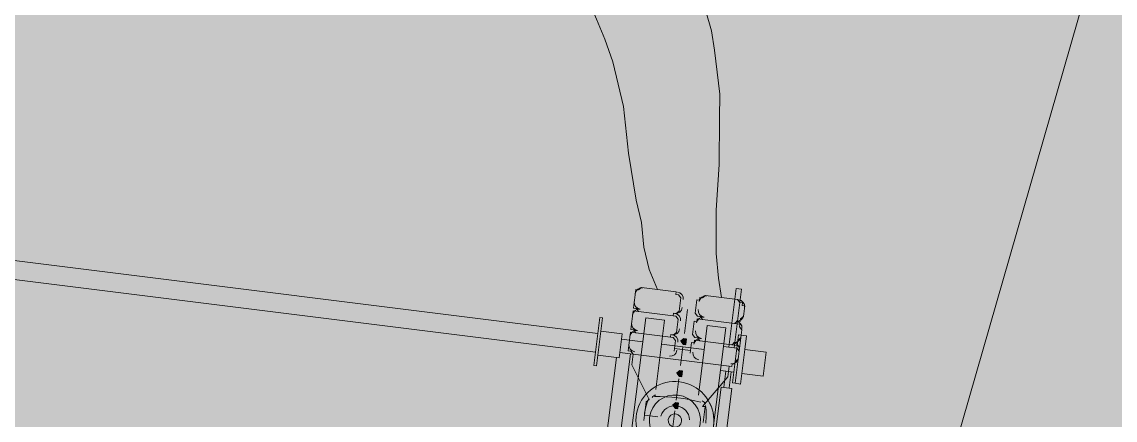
# Model space of a CAD drawing. Header units: metres. Extents: x -4 to 509425, y 7549 to 4732445.
# Drawn here: x 476029.16 to 476032.604, y 4719780.35 to 4719781.604 of the extents above; entities that cross this region are included whole.
import ezdxf

# ---------------------------------------------------------------- set-up
doc = ezdxf.new("R2010")
doc.units = ezdxf.units.M
doc.header["$LTSCALE"] = 0.01
doc.header["$MEASUREMENT"] = 0
doc.layers.get('0').update_dxf_attribs({"lineweight": 0})
doc.layers.add('_SUBESTACIÓN', color=1, linetype='Continuous')
doc.layers.add('SUBESTACION LA VID', color=253, linetype='Continuous')

# ---------------------------------------------------------------- blocks, each defined once
blk = doc.blocks.new('A$Cfff6051d')
at = {"layer": 'SUBESTACION LA VID', "transparency": 33554687}
h = blk.add_hatch(color=256, dxfattribs=at)
h.dxf.hatch_style = 2
h.paths.add_polyline_path([(476031.2524, 4719780.5962), (476031.2534, 4719780.6046), (476031.245, 4719780.6057), (476031.2356, 4719780.5983), (476031.2429, 4719780.5889), (476031.2513, 4719780.5878)])
h = blk.add_hatch(color=256, dxfattribs=at)
h.dxf.hatch_style = 2
h.paths.add_polyline_path([(476031.2397, 4719780.4954), (476031.2408, 4719780.5038), (476031.2324, 4719780.5049), (476031.2229, 4719780.4975), (476031.2303, 4719780.4881), (476031.2387, 4719780.487)])
h = blk.add_hatch(color=256, dxfattribs=at)
h.dxf.hatch_style = 2
h.paths.add_polyline_path([(476031.2271, 4719780.3946), (476031.2281, 4719780.403), (476031.2197, 4719780.4041), (476031.2103, 4719780.3967), (476031.2176, 4719780.3873), (476031.226, 4719780.3862)])
at = {"layer": 'SUBESTACION LA VID', "lineweight": 15}
for p, q in [((476027.8072, 4719781.0196), (476030.9741, 4719780.6226)), ((476027.7998, 4719780.9608), (476030.9667, 4719780.5638)), ((476031.2209, 4719780.7537), (476031.1117, 4719780.7674)), ((476031.0918, 4719780.7443), (476031.0886, 4719780.7191)), ((476031.2314, 4719780.7012), (476031.2346, 4719780.7264)), ((476031.3133, 4719780.7422), (476031.4141, 4719780.7295)), ((476031.2114, 4719780.6781), (476031.1022, 4719780.6918)), ((476031.1022, 4719780.6918), (476031.2114, 4719780.6781)), ((476031.2566, 4719780.6981), (476031.2471, 4719780.6225)), ((476031.2818, 4719780.6949), (476031.285, 4719780.7201)), ((476031.4362, 4719780.7012), (476031.433, 4719780.676)), ((476030.6735, 4719777.0681), (476031.1253, 4719780.6719)), ((476031.0833, 4719780.6771), (476031.0802, 4719780.6519)), ((476031.223, 4719780.634), (476031.2261, 4719780.6592)), ((476031.3038, 4719780.6666), (476031.4046, 4719780.6539)), ((476031.4046, 4719780.6539), (476031.3038, 4719780.6666)), ((476030.9836, 4719780.6299), (476030.9741, 4719780.5543)), ((476031.203, 4719780.6109), (476031.0938, 4719780.6246)), ((476031.0938, 4719780.6246), (476031.203, 4719780.6109)), ((476031.3773, 4719780.6403), (476031.1646, 4719778.9434)), ((476031.2734, 4719780.6277), (476031.2765, 4719780.6529)), ((476031.4277, 4719780.634), (476031.4246, 4719780.6088)), ((476031.0487, 4719780.6047), (476031.1159, 4719780.5963)), ((476031.0749, 4719780.6099), (476031.0717, 4719780.5847)), ((476031.3091, 4719780.572), (476031.1747, 4719780.5889)), ((476031.2146, 4719780.5668), (476031.2177, 4719780.592)), ((476031.2954, 4719780.5994), (476031.3962, 4719780.5867)), ((476031.3962, 4719780.5867), (476031.2954, 4719780.5994)), ((476030.8253, 4719778.5508), (476031.077, 4719780.5585)), ((476031.0434, 4719780.5627), (476031.1106, 4719780.5543)), ((476031.0854, 4719780.5574), (476031.1946, 4719780.5437)), ((476031.2156, 4719780.5752), (476031.266, 4719780.5689)), ((476031.2419, 4719780.5805), (476031.2345, 4719780.5217)), ((476031.265, 4719780.5605), (476031.2681, 4719780.5857)), ((476031.412, 4719780.5762), (476031.4025, 4719780.5006)), ((476031.4193, 4719780.5668), (476031.4162, 4719780.5416)), ((476031.4372, 4719780.573), (476031.4277, 4719780.4974)), ((476031.0329, 4719780.5469), (476030.7833, 4719778.5561)), ((476031.3038, 4719780.53), (476031.1694, 4719780.5469)), ((476031.3878, 4719780.5195), (476031.287, 4719780.5322)), ((476031.3773, 4719780.5038), (476031.371, 4719780.4534)), ((476031.3941, 4719780.5017), (476031.3878, 4719780.4513)), ((476031.2292, 4719780.4797), (476031.2208, 4719780.4125)), ((476031.163, 4719780.36), (476031.121, 4719780.3652)), ((476031.2166, 4719780.3789), (476031.2082, 4719780.3117))]:
    blk.add_line(p, q, dxfattribs=at)
for points in [[(476031.1621, 4719780.7611), (476031.1359, 4719780.8241), (476031.1191, 4719780.8945), (476031.1118, 4719780.9722), (476031.095, 4719781.0426), (476031.0709, 4719781.1906), (476031.0552, 4719781.3377), (476031.0384, 4719781.408), (476031.0217, 4719781.4784), (476030.9965, 4719781.5498), (476030.9703, 4719781.6128), (476030.944, 4719781.6758), (476030.922, 4719781.7042), (476030.9084, 4719781.7315), (476030.8863, 4719781.7598), (476030.8632, 4719781.7798), (476030.8412, 4719781.8082), (476030.8097, 4719781.8292)], [(476031.3637, 4719780.7358), (476031.3543, 4719780.7967), (476031.347, 4719780.8745), (476031.347, 4719780.9427), (476031.347, 4719781.011), (476031.3565, 4719781.1548), (476031.3576, 4719781.2997), (476031.3587, 4719781.3764), (476031.3503, 4719781.4457), (476031.342, 4719781.515), (476031.3325, 4719781.5759), (476031.3147, 4719781.6379), (476031.3011, 4719781.6652), (476031.2885, 4719781.7009), (476031.2664, 4719781.7293), (476031.2528, 4719781.7566), (476031.2307, 4719781.7849), (476031.2077, 4719781.8049)], [(476031.1117, 4719780.7674), (476031.1023, 4719780.7601), (476031.0939, 4719780.7611), (476031.0928, 4719780.7527), (476031.0918, 4719780.7443), (476031.0886, 4719780.7191), (476031.0875, 4719780.7107), (476031.0865, 4719780.7023), (476031.0949, 4719780.7013), (476031.1022, 4719780.6918), (476031.0938, 4719780.6929), (476031.0854, 4719780.6939), (476031.0844, 4719780.6855), (476031.0833, 4719780.6771), (476031.0802, 4719780.6519), (476031.0791, 4719780.6435), (476031.0781, 4719780.6351), (476031.0865, 4719780.6341), (476031.0938, 4719780.6246), (476031.0854, 4719780.6257), (476031.077, 4719780.6267), (476031.076, 4719780.6183), (476031.0749, 4719780.6099), (476031.0717, 4719780.5847), (476031.0707, 4719780.5763), (476031.0696, 4719780.5679), (476031.078, 4719780.5669), (476031.0854, 4719780.5574), (476031.0812, 4719780.5238), (476031.1357, 4719780.4146), (476031.1263, 4719780.4072), (476031.1242, 4719780.3904), (476031.1231, 4719780.382), (476031.121, 4719780.3652), (476031.1189, 4719780.3484)], [(476031.3058, 4719780.3421), (476031.3069, 4719780.3505), (476031.309, 4719780.3673), (476031.31, 4719780.3757), (476031.3111, 4719780.3841), (476031.3121, 4719780.3925), (476031.3037, 4719780.3935), (476031.3836, 4719780.4859), (476031.3878, 4719780.5195), (476031.3962, 4719780.5185), (476031.3973, 4719780.5269), (476031.4057, 4719780.5258), (476031.4067, 4719780.5342), (476031.4162, 4719780.5416), (476031.4193, 4719780.5668), (476031.412, 4719780.5762), (476031.413, 4719780.5846), (476031.4046, 4719780.5857), (476031.3962, 4719780.5867), (476031.4057, 4719780.5941), (476031.4141, 4719780.593), (476031.4151, 4719780.6014), (476031.4246, 4719780.6088), (476031.4277, 4719780.634), (476031.4204, 4719780.6434), (476031.4215, 4719780.6518), (476031.4131, 4719780.6529), (476031.4046, 4719780.6539), (476031.4141, 4719780.6613), (476031.4225, 4719780.6602), (476031.4236, 4719780.6686), (476031.433, 4719780.676), (476031.4362, 4719780.7012), (476031.4372, 4719780.7096), (476031.4288, 4719780.7106), (476031.4299, 4719780.719), (476031.4215, 4719780.7201), (476031.4141, 4719780.7295), (476031.3133, 4719780.7422), (476031.3039, 4719780.7348), (476031.2955, 4719780.7359), (476031.2944, 4719780.7275), (476031.286, 4719780.7285), (476031.285, 4719780.7201), (476031.2818, 4719780.6949), (476031.2807, 4719780.6865), (476031.2881, 4719780.6771), (476031.2965, 4719780.676), (476031.3038, 4719780.6666), (476031.2954, 4719780.6676), (476031.287, 4719780.6687), (476031.286, 4719780.6603), (476031.2776, 4719780.6613), (476031.2765, 4719780.6529), (476031.2734, 4719780.6277), (476031.2723, 4719780.6193), (476031.2797, 4719780.6099), (476031.2881, 4719780.6088), (476031.2954, 4719780.5994), (476031.287, 4719780.6004), (476031.2786, 4719780.6015), (476031.2776, 4719780.5931), (476031.2692, 4719780.5941), (476031.2681, 4719780.5857), (476031.266, 4719780.5689), (476031.2156, 4719780.5752), (476031.2177, 4719780.592), (476031.2188, 4719780.6004), (476031.2114, 4719780.6099), (476031.203, 4719780.6109), (476031.2041, 4719780.6193), (476031.2125, 4719780.6183), (476031.2219, 4719780.6256), (476031.223, 4719780.634), (476031.2261, 4719780.6592), (476031.2272, 4719780.6676), (476031.2198, 4719780.6771), (476031.2114, 4719780.6781), (476031.2125, 4719780.6865), (476031.2209, 4719780.6855), (476031.2303, 4719780.6928), (476031.2314, 4719780.7012), (476031.2346, 4719780.7264), (476031.2356, 4719780.7348), (476031.2283, 4719780.7443), (476031.2199, 4719780.7453), (476031.2209, 4719780.7537), (476031.1117, 4719780.7674)], [(476031.4036, 4719780.5773), (476031.4267, 4719780.7621), (476031.4099, 4719780.7642), (476031.3868, 4719780.5794)], [(476030.9699, 4719780.5207), (476030.9741, 4719780.5543), (476031.0413, 4719780.5459), (476031.0508, 4719780.6215), (476030.9836, 4719780.6299), (476030.9888, 4719780.6719), (476030.9804, 4719780.673), (476030.9615, 4719780.5218), (476030.9699, 4719780.5207)], [(476031.1568, 4719780.4461), (476031.1841, 4719780.6645), (476031.1253, 4719780.6719)], [(476031.2912, 4719780.4292), (476031.3185, 4719780.6476), (476031.3773, 4719780.6403)], [(476031.37, 4719780.5815), (476031.412, 4719780.5762), (476031.4172, 4719780.6182), (476031.4256, 4719780.6172), (476031.4067, 4719780.466), (476031.3983, 4719780.467), (476031.4025, 4719780.5006), (476031.3605, 4719780.5059)], [(476031.4235, 4719780.4638), (476031.4277, 4719780.4974), (476031.4949, 4719780.489), (476031.5044, 4719780.5646), (476031.4372, 4719780.573), (476031.4424, 4719780.615), (476031.4256, 4719780.6172), (476031.4067, 4719780.466), (476031.4235, 4719780.4638)], [(476031.0854, 4719780.5574), (476031.0812, 4719780.5238), (476031.1357, 4719780.4146)], [(476031.3878, 4719780.5195), (476031.3836, 4719780.4859), (476031.3037, 4719780.3935)], [(476031.214, 4719778.9969), (476031.3962, 4719780.4502), (476031.3626, 4719780.4544), (476031.1804, 4719779.0012)]]:
    blk.add_lwpolyline(points, dxfattribs=at)
at = {"layer": 'SUBESTACION LA VID'}
for points in [[(476031.2524, 4719780.5962), (476031.2534, 4719780.6046), (476031.245, 4719780.6057), (476031.2356, 4719780.5983), (476031.2429, 4719780.5889), (476031.2513, 4719780.5878)], [(476031.2397, 4719780.4954), (476031.2408, 4719780.5038), (476031.2324, 4719780.5049), (476031.2229, 4719780.4975), (476031.2303, 4719780.4881), (476031.2387, 4719780.487)], [(476031.2271, 4719780.3946), (476031.2281, 4719780.403), (476031.2197, 4719780.4041), (476031.2103, 4719780.3967), (476031.2176, 4719780.3873), (476031.226, 4719780.3862)]]:
    blk.add_lwpolyline(points, close=True, dxfattribs=at)
at = {"layer": 'SUBESTACION LA VID', "lineweight": 0}
for points in [[(476031.2524, 4719780.5962), (476031.2534, 4719780.6046), (476031.245, 4719780.6057), (476031.2356, 4719780.5983), (476031.2429, 4719780.5889), (476031.2513, 4719780.5878)], [(476031.2397, 4719780.4954), (476031.2408, 4719780.5038), (476031.2324, 4719780.5049), (476031.2229, 4719780.4975), (476031.2303, 4719780.4881), (476031.2387, 4719780.487)], [(476031.2271, 4719780.3946), (476031.2281, 4719780.403), (476031.2197, 4719780.4041), (476031.2103, 4719780.3967), (476031.2176, 4719780.3873), (476031.226, 4719780.3862)]]:
    blk.add_lwpolyline(points, close=True, dxfattribs=at)
at = {"layer": 'SUBESTACION LA VID', "lineweight": 15}
for points in [[(476031.1159, 4719780.7669), (476031.1043, 4719780.7684), (476031.0937, 4719780.7601), (476031.0923, 4719780.7485)], [(476031.2435, 4719780.7296), (476031.2449, 4719780.7412), (476031.2367, 4719780.7518), (476031.2251, 4719780.7532)], [(476031.3175, 4719780.7416), (476031.3059, 4719780.7431), (476031.2953, 4719780.7349), (476031.2939, 4719780.7233)], [(476031.4367, 4719780.7054), (476031.4382, 4719780.717), (476031.4299, 4719780.7275), (476031.4183, 4719780.729)], [(476031.1075, 4719780.6997), (476031.0959, 4719780.7012), (476031.0853, 4719780.6929), (476031.0839, 4719780.6813)], [(476031.0891, 4719780.7233), (476031.0877, 4719780.7117), (476031.0959, 4719780.7012), (476031.1075, 4719780.6997)], [(476031.2167, 4719780.686), (476031.2283, 4719780.6846), (476031.2389, 4719780.6928), (476031.2403, 4719780.7044)], [(476031.2907, 4719780.6981), (476031.2893, 4719780.6865), (476031.2975, 4719780.6759), (476031.3091, 4719780.6744)], [(476031.2351, 4719780.6624), (476031.2365, 4719780.674), (476031.2283, 4719780.6846), (476031.2167, 4719780.686)], [(476031.3091, 4719780.6744), (476031.2975, 4719780.6759), (476031.2869, 4719780.6676), (476031.2855, 4719780.6561)], [(476031.4099, 4719780.6618), (476031.4215, 4719780.6603), (476031.4321, 4719780.6686), (476031.4335, 4719780.6802)], [(476031.4283, 4719780.6382), (476031.4297, 4719780.6497), (476031.4215, 4719780.6603), (476031.4099, 4719780.6618)], [(476031.0991, 4719780.6325), (476031.0875, 4719780.634), (476031.0769, 4719780.6257), (476031.0754, 4719780.6141)], [(476031.0807, 4719780.6561), (476031.0792, 4719780.6445), (476031.0875, 4719780.634), (476031.0991, 4719780.6325)], [(476031.2083, 4719780.6188), (476031.2199, 4719780.6174), (476031.2304, 4719780.6256), (476031.2319, 4719780.6372)], [(476031.2823, 4719780.6309), (476031.2808, 4719780.6193), (476031.2891, 4719780.6087), (476031.3007, 4719780.6072)], [(476031.0723, 4719780.5889), (476031.0708, 4719780.5773), (476031.079, 4719780.5668), (476031.0906, 4719780.5653)], [(476031.2266, 4719780.5952), (476031.2281, 4719780.6068), (476031.2199, 4719780.6174), (476031.2083, 4719780.6188)], [(476031.3007, 4719780.6072), (476031.2891, 4719780.6087), (476031.2785, 4719780.6004), (476031.277, 4719780.5889)], [(476031.4015, 4719780.5946), (476031.4131, 4719780.5931), (476031.4237, 4719780.6014), (476031.4251, 4719780.613)], [(476031.4198, 4719780.571), (476031.4213, 4719780.5825), (476031.4131, 4719780.5931), (476031.4015, 4719780.5946)], [(476031.1998, 4719780.5516), (476031.2114, 4719780.5502), (476031.222, 4719780.5584), (476031.2235, 4719780.57)], [(476031.2739, 4719780.5637), (476031.2724, 4719780.5521), (476031.2807, 4719780.5415), (476031.2923, 4719780.54)], [(476031.3931, 4719780.5274), (476031.4046, 4719780.5259), (476031.4152, 4719780.5342), (476031.4167, 4719780.5458)], [(476031.1354, 4719780.4181), (476031.1277, 4719780.4013), (476031.1228, 4719780.3833), (476031.121, 4719780.3649)], [(476031.1572, 4719780.4289), (476031.1522, 4719780.4288), (476031.1478, 4719780.4259), (476031.1457, 4719780.4215)], [(476031.2983, 4719780.4063), (476031.2508, 4719780.4189), (476031.2017, 4719780.425), (476031.1525, 4719780.4246)], [(476031.3126, 4719780.4006), (476031.3117, 4719780.4054), (476031.3081, 4719780.4093), (476031.3033, 4719780.4105)], [(476031.3141, 4719780.3407), (476031.3169, 4719780.359), (476031.3166, 4719780.3776), (476031.3133, 4719780.3958)]]:
    blk.add_open_spline(points, degree=3, dxfattribs=at)
for points, knots in [([(476031.238, 4719780.228), (476031.2979, 4719780.2383), (476031.3412, 4719780.291), (476031.3398, 4719780.3518), (476031.3384, 4719780.4126), (476031.2927, 4719780.4632), (476031.2324, 4719780.4707), (476031.172, 4719780.4783), (476031.1153, 4719780.4406), (476031.0989, 4719780.382), (476031.0825, 4719780.3234), (476031.1115, 4719780.2617), (476031.167, 4719780.2369)], [0, 0, 0, 0, 1, 1, 1, 2, 2, 2, 3, 3, 3, 4, 4, 4, 4]), ([(476031.2969, 4719780.3389), (476031.3024, 4719780.383), (476031.2712, 4719780.4232), (476031.2271, 4719780.4287), (476031.183, 4719780.4343), (476031.1428, 4719780.403), (476031.1373, 4719780.3589), (476031.1318, 4719780.3149), (476031.163, 4719780.2747), (476031.2071, 4719780.2691), (476031.2512, 4719780.2636), (476031.2914, 4719780.2948), (476031.2969, 4719780.3389)], [0, 0, 0, 0, 1, 1, 1, 2, 2, 2, 3, 3, 3, 4, 4, 4, 4]), ([(476031.238, 4719780.228), (476031.2787, 4719780.235), (476031.3132, 4719780.2621), (476031.3297, 4719780.3), (476031.3462, 4719780.3379), (476031.3425, 4719780.3816), (476031.3198, 4719780.4161)], [0, 0, 0, 0, 1, 1, 1, 2, 2, 2, 2]), ([(476031.2636, 4719780.3514), (476031.2624, 4719780.3739), (476031.2452, 4719780.3923), (476031.2229, 4719780.3951), (476031.2005, 4719780.3979), (476031.1794, 4719780.3843), (476031.1727, 4719780.3628)], [0, 0, 0, 0, 1, 1, 1, 2, 2, 2, 2]), ([(476031.2381, 4719780.3463), (476031.2396, 4719780.3579), (476031.2313, 4719780.3685), (476031.2197, 4719780.3699), (476031.2081, 4719780.3714), (476031.1976, 4719780.3632), (476031.1961, 4719780.3516), (476031.1946, 4719780.34), (476031.2029, 4719780.3294), (476031.2145, 4719780.3279), (476031.2261, 4719780.3265), (476031.2366, 4719780.3347), (476031.2381, 4719780.3463)], [0, 0, 0, 0, 1, 1, 1, 2, 2, 2, 3, 3, 3, 4, 4, 4, 4])]:
    blk.add_open_spline(points, degree=3, knots=knots, dxfattribs=at)

msp = doc.modelspace()

# ---------------------------------------------------------------- hatches: boundary and pattern name
at = {"layer": '_SUBESTACIÓN', "transparency": 33554559}
h = msp.add_hatch(color=1, dxfattribs=at)
h.dxf.hatch_style = 1
h.paths.add_polyline_path([(475968.6399, 4719805.825), (476089.9386, 4719790.615), (476078.1686, 4719696.74), (475956.8686, 4719711.9502)])

# ---------------------------------------------------------------- linework, layer by layer
at = {"color": 252, "linetype": 'Continuous'}
msp.add_line((476054.7468, 4719858.8969), (476030.9119, 4719776.143), dxfattribs=at)

# ---------------------------------------------------------------- block references
at = {"linetype": 'Continuous'}
msp.add_blockref('A$Cfff6051d', (0, 0), dxfattribs=at)

doc.saveas('drawing.dxf')
